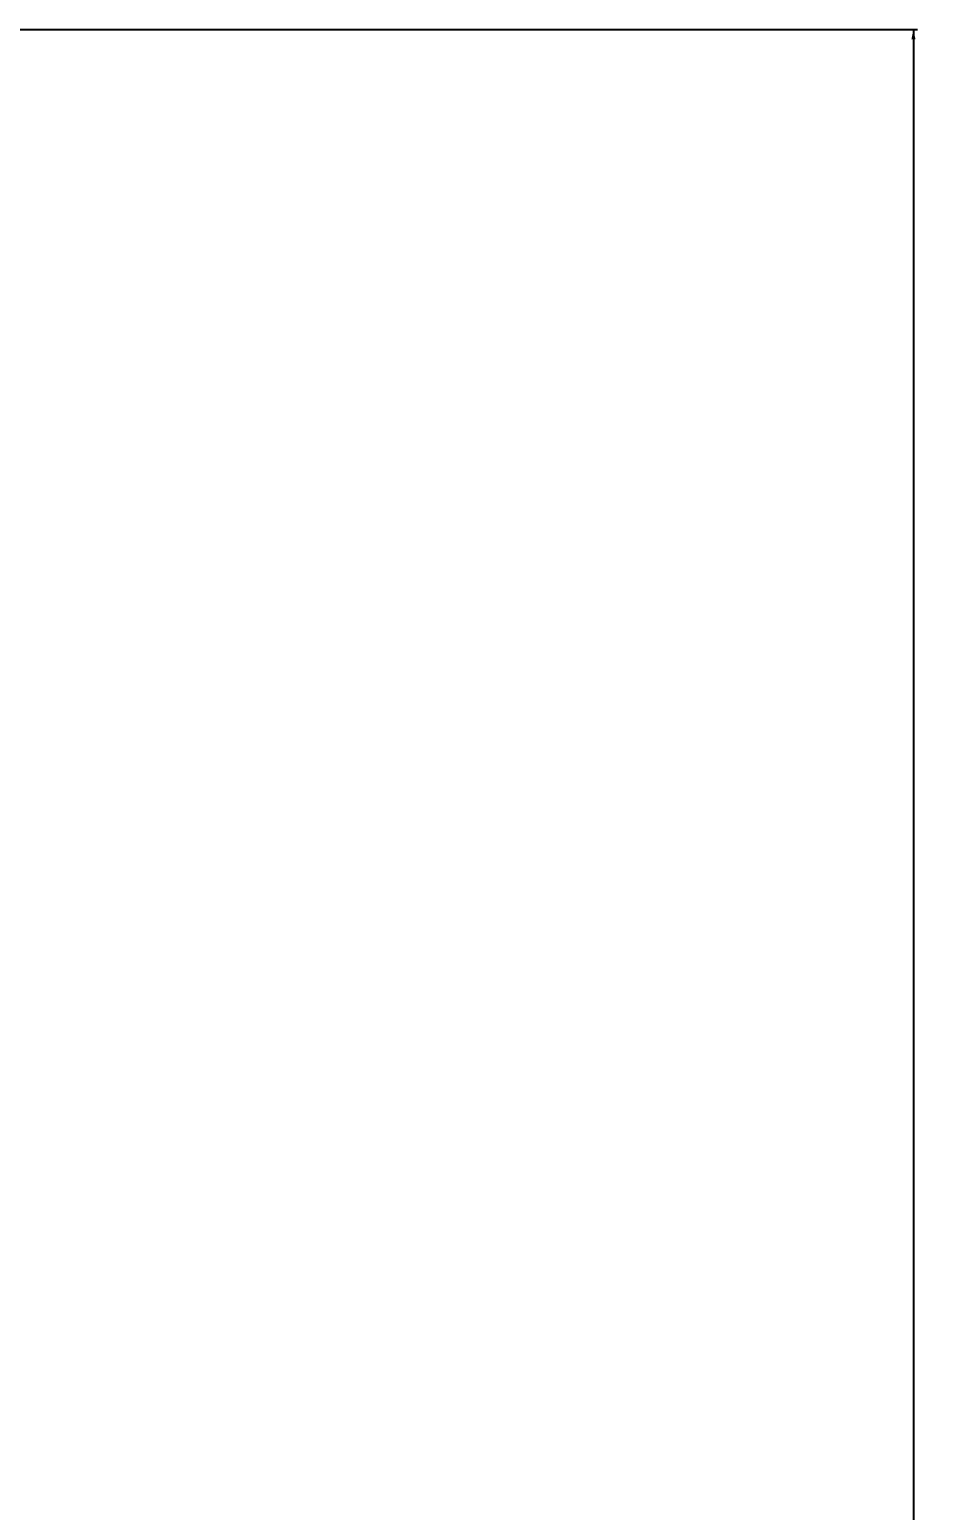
# Model space of a CAD drawing. Header units: millimetres. Extents: x 0 to 10500, y 0 to 7425.
# Drawn here: x 7162 to 7487, y 5551 to 6088 of the extents above; entities that cross this region are included whole.
import ezdxf

# ---------------------------------------------------------------- set-up
doc = ezdxf.new("R2010")
doc.units = ezdxf.units.MM
doc.header["$LTSCALE"] = 577.5
doc.layers.get('0').update_dxf_attribs({"linetype": 'CONTINUOUS'})
doc.styles.add('TEXTSTYLE_2', font='txt', dxfattribs={"width": 0.8})
doc.dimstyles.new('DIMSTYLE_1', dxfattribs={"dimtxt": 75, "dimasz": 3.5, "dimexe": 1.5, "dimexo": 1.5, "dimgap": 18.75, "dimtad": 1, "dimdec": 1, "dimtxsty": 'TEXTSTYLE_2', "dimblk": '_FILLED', "dimblk1": '_FILLED', "dimblk2": '_FILLED', "dimcen": 0.09, "dimadec": 1, "dimazin": 2, "dimtp": 0.1, "dimtm": 0.1, "dimtfac": 1, "dimtdec": 1, "dimtofl": 0, "dimtmove": 0, "dimatfit": 3, "dimldrblk": '_FILLED', "dimfxl": 1, "dimtolj": 1, "dimarcsym": 0})

# ---------------------------------------------------------------- blocks, each defined once
blk = doc.blocks.new('_FILLED')
at = {"color": 0, "linetype": 'ByBlock'}
blk.add_solid([(0, 0), (-1, 0.21), (-1, -0.21)], dxfattribs=at)
blk = doc.blocks.new('*D2')
at = {"color": 2, "linetype": 'Continuous', "transparency": 16777216}
for p, q in [((6517.06, 6087.82), (7463.5, 6087.82)), ((7463.5, 6087.82), (7483.75, 6087.82)), ((7482.25, 6087.82), (7482.25, 5216)), ((7482.25, 4344.17), (7482.25, 5216)), ((7017.54, 4344.17), (7463.5, 4344.17)), ((7463.5, 4344.17), (7483.75, 4344.17))]:
    blk.add_line(p, q, dxfattribs=at)
at = {"color": 2, "linetype": 'Continuous', "transparency": 16777216, "xscale": 3.5, "yscale": 3.5, "zscale": 3.5}
for p, rotation in [((7482.25, 6087.82), 90), ((7482.25, 4344.17), 270)]:
    blk.add_blockref('_FILLED', p, dxfattribs=dict(at, rotation=rotation))
at = {"color": 2, "linetype": 'Continuous', "transparency": 16777216, "insert": (7388.5, 5216), "char_height": 75, "width": 360, "attachment_point": 2, "rotation": 90, "line_spacing_factor": 0.9, "style": 'TEXTSTYLE_2'}
blk.add_mtext('(1743)', dxfattribs=at)

msp = doc.modelspace()

# ---------------------------------------------------------------- dimensions: what is measured, and where the dimension line sits
at = {"color": 2, "linetype": 'Continuous'}
dim = msp.add_linear_dim(base=(7482.25, 6087.82), p1=(7016.04, 4344.17), p2=(6515.56, 6087.82), angle=90, text='(1743)', dimstyle='DIMSTYLE_1', dxfattribs=at)
dim.commit()
dim.dimension.update_dxf_attribs({"geometry": '*D2', "text_midpoint": (7482.25, 5216), "dimtype": 160})

doc.saveas('drawing.dxf')
